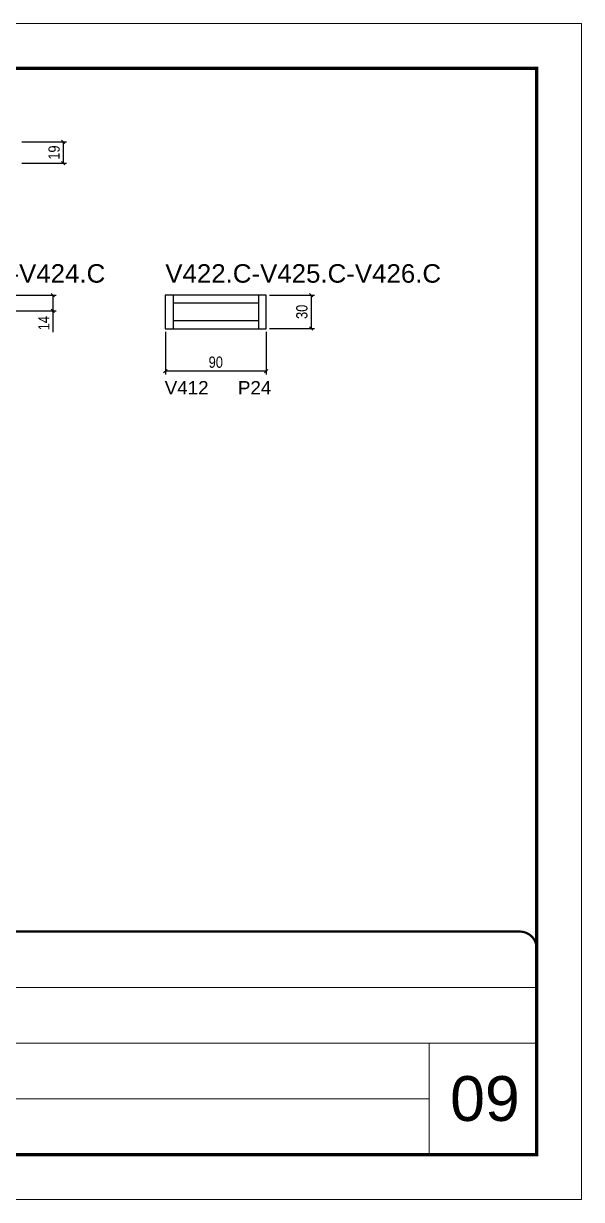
# Model space of a CAD drawing. Extents: x 3245 to 12416, y 917 to 10295.
# Drawn here: x 4233 to 4730, y 6660 to 7710 of the extents above; entities that cross this region are included whole.
import ezdxf

# ---------------------------------------------------------------- set-up
doc = ezdxf.new("R2010")
doc.units = 0
doc.linetypes.add('CONTINUO', pattern=[0])
doc.linetypes.add('DASHED', pattern=[0.75, 0.5, -0.25])
for name, color, linetype in [('5', 5, 'Continuous'), ('COTA', 241, 'Continuous'), ('NOMENCLATURA', 7, 'Continuous'), ('Painéis', 200, 'Continuous'), ('SARR_2.2x7', 40, 'Continuous')]:
    doc.layers.add(name, color=color, linetype=linetype)
for name, color, linetype, lineweight in [('CARIMBO', 255, 'Continuous', 9), ('Folhas', 255, 'Continuous', 9), ('SARRAFO DE PRESSAO', 251, 'DASHED', 9)]:
    doc.layers.add(name, color=color, linetype=linetype, lineweight=lineweight)
doc.styles.add('ARIAL', font='arial.ttf')
doc.styles.add('COTA TECNICA-50', font='techl___.ttf', dxfattribs={"height": 10})
doc.styles.get("Standard").update_dxf_attribs({"font": 'arial.ttf'})
doc.dimstyles.new('COTA PAINEL-50', dxfattribs={"dimtxt": 10, "dimasz": 3, "dimexe": 3, "dimexo": 3, "dimgap": 3, "dimtad": 1, "dimdec": 1, "dimzin": 12, "dimdsep": 46, "dimtxsty": 'COTA TECNICA-50', "dimblk1": 'OBLIQUE', "dimblk2": 'OBLIQUE', "dimsah": 1, "dimcen": 0.9, "dimclrd": 4, "dimclre": 4, "dimclrt": 240, "dimadec": 1, "dimazin": 3, "dimtfac": 1, "dimtdec": 1, "dimtmove": 0, "dimatfit": 3, "dimfxl": 1, "dimtolj": 1, "dimtzin": 12, "dimarcsym": 0})

# ---------------------------------------------------------------- blocks, each defined once
blk = doc.blocks.new('9999999999')
at = {"color": 30, "linetype": 'CONTINUO'}
for p, q in [((98564.6, 34379.6), (99584, 34379.6)), ((98564.6, 34329.8), (99488, 34329.8)), ((99584, 34329.8), (99488, 34329.8)), ((99488, 34329.8), (99488, 34230.2)), ((98564.6, 34280), (99488, 34280))]:
    blk.add_line(p, q, dxfattribs=at)
at = {"color": 30, "linetype": 'CONTINUO', "const_width": 2}
blk.add_lwpolyline([(99584, 34230.2), (99584, 34414.4, 0.414214), (99569, 34429.4), (98229, 34429.4, 0.414214), (98214, 34414.4), (98214, 34245.2, 0.414214), (98229, 34230.2), (99584, 34230.2)], format="xyb", dxfattribs=at)
at = {"layer": 'Folhas'}
blk.add_lwpolyline([(98139, 34190.2), (99624, 34190.2), (99624, 35240.2), (98139, 35240.2)], close=True, dxfattribs=at)
at = {"layer": 'Folhas', "color": 30, "const_width": 3}
blk.add_lwpolyline([(98214, 34230.2), (99584, 34230.2), (99584, 35200.2), (98214, 35200.2)], close=True, dxfattribs=at)
blk = doc.blocks.new('_Oblique')
at = {"color": 0, "linetype": 'ByBlock', "lineweight": -2}
blk.add_line((-0.5, -0.5), (0.5, 0.5), dxfattribs=at)
blk = doc.blocks.new('*D378')
at = {"layer": 'COTA', "color": 4, "linetype": 'ByBlock', "lineweight": -2, "transparency": 16777216}
for p, q in [((4231.1, 7604.4), (4271.1, 7604.4)), ((4268.1, 7604.4), (4268.1, 7585.4)), ((4231.1, 7585.4), (4271.1, 7585.4))]:
    blk.add_line(p, q, dxfattribs=at)
at = {"layer": 'Defpoints', "color": 0, "linetype": 'ByBlock', "transparency": 16777216}
for p in [(4228.1, 7604.4), (4228.1, 7585.4), (4268.1, 7585.4)]:
    blk.add_point(p, dxfattribs=at)
at = {"layer": 'COTA', "color": 4, "linetype": 'ByBlock', "lineweight": -2, "transparency": 16777216, "xscale": 3, "yscale": 3, "zscale": 3}
for p, rotation in [((4268.1, 7604.4), 90), ((4268.1, 7585.4), 270)]:
    blk.add_blockref('_Oblique', p, dxfattribs=dict(at, rotation=rotation))
at = {"layer": 'COTA', "color": 240, "linetype": 'ByBlock', "transparency": 16777216, "insert": (4260, 7594.9), "char_height": 10, "attachment_point": 5, "rotation": 90, "style": 'COTA TECNICA-50'}
blk.add_mtext('\\A1;19', dxfattribs=at)
blk = doc.blocks.new('*D387')
at = {"layer": 'COTA', "color": 4, "linetype": 'ByBlock', "lineweight": -2, "transparency": 16777216}
for p, q in [((4221.8, 7467.7), (4261.9, 7467.7)), ((4258.9, 7467.7), (4258.9, 7453.7)), ((4221.8, 7453.7), (4261.9, 7453.7)), ((4258.9, 7453.7), (4258.9, 7434.5))]:
    blk.add_line(p, q, dxfattribs=at)
at = {"layer": 'Defpoints', "color": 0, "linetype": 'ByBlock', "transparency": 16777216}
for p in [(4218.8, 7467.7), (4218.8, 7453.7), (4258.9, 7453.7)]:
    blk.add_point(p, dxfattribs=at)
at = {"layer": 'COTA', "color": 4, "linetype": 'ByBlock', "lineweight": -2, "transparency": 16777216, "xscale": 3, "yscale": 3, "zscale": 3}
for p, rotation in [((4258.9, 7467.7), 90), ((4258.9, 7453.7), 270)]:
    blk.add_blockref('_Oblique', p, dxfattribs=dict(at, rotation=rotation))
at = {"layer": 'COTA', "color": 240, "linetype": 'ByBlock', "transparency": 16777216, "insert": (4250.8, 7442.6), "char_height": 10, "attachment_point": 5, "rotation": 90, "style": 'COTA TECNICA-50'}
blk.add_mtext('\\A1;14', dxfattribs=at)
blk = doc.blocks.new('*D388')
at = {"layer": 'COTA', "color": 4, "linetype": 'ByBlock', "lineweight": -2, "transparency": 16777216}
for p, q in [((4359.2, 7434.7), (4359.2, 7396.6)), ((4449.2, 7434.7), (4449.2, 7396.6)), ((4449.2, 7399.6), (4359.2, 7399.6))]:
    blk.add_line(p, q, dxfattribs=at)
at = {"layer": 'Defpoints', "color": 0, "linetype": 'ByBlock', "transparency": 16777216}
for p in [(4359.2, 7437.7), (4449.2, 7437.7), (4359.2, 7399.6)]:
    blk.add_point(p, dxfattribs=at)
at = {"layer": 'COTA', "color": 4, "linetype": 'ByBlock', "lineweight": -2, "transparency": 16777216, "xscale": 3, "yscale": 3, "zscale": 3, "rotation": 180}
blk.add_blockref('_Oblique', (4359.2, 7399.6), dxfattribs=at)
at = {"layer": 'COTA', "color": 4, "linetype": 'ByBlock', "lineweight": -2, "transparency": 16777216, "xscale": 3, "yscale": 3, "zscale": 3}
blk.add_blockref('_Oblique', (4449.2, 7399.6), dxfattribs=at)
at = {"layer": 'COTA', "color": 240, "linetype": 'ByBlock', "transparency": 16777216, "insert": (4404.2, 7407.7), "char_height": 10, "attachment_point": 5, "style": 'COTA TECNICA-50'}
blk.add_mtext('\\A1;90', dxfattribs=at)
blk = doc.blocks.new('*D389')
at = {"layer": 'COTA', "color": 4, "linetype": 'ByBlock', "lineweight": -2, "transparency": 16777216}
for p, q in [((4452.2, 7467.7), (4492.2, 7467.7)), ((4489.2, 7467.7), (4489.2, 7437.7)), ((4452.2, 7437.7), (4492.2, 7437.7))]:
    blk.add_line(p, q, dxfattribs=at)
at = {"layer": 'Defpoints', "color": 0, "linetype": 'ByBlock', "transparency": 16777216}
for p in [(4449.2, 7467.7), (4449.2, 7437.7), (4489.2, 7437.7)]:
    blk.add_point(p, dxfattribs=at)
at = {"layer": 'COTA', "color": 4, "linetype": 'ByBlock', "lineweight": -2, "transparency": 16777216, "xscale": 3, "yscale": 3, "zscale": 3}
for p, rotation in [((4489.2, 7467.7), 90), ((4489.2, 7437.7), 270)]:
    blk.add_blockref('_Oblique', p, dxfattribs=dict(at, rotation=rotation))
at = {"layer": 'COTA', "color": 240, "linetype": 'ByBlock', "transparency": 16777216, "insert": (4481, 7452.7), "char_height": 10, "attachment_point": 5, "rotation": 90, "style": 'COTA TECNICA-50'}
blk.add_mtext('\\A1;30', dxfattribs=at)

msp = doc.modelspace()

# ---------------------------------------------------------------- linework, layer by layer
at = {"layer": 'Painéis', "linetype": 'Continuous'}
msp.add_lwpolyline([(4449.16, 7467.65), (4359.16, 7467.65), (4359.16, 7437.65), (4449.16, 7437.65)], close=True, dxfattribs=at)
at = {"layer": 'SARR_2.2x7', "linetype": 'Continuous'}
for p, q in [((4366.16, 7467.65), (4366.16, 7437.65)), ((4442.16, 7467.65), (4442.16, 7437.65)), ((4366.16, 7460.65), (4442.16, 7460.65)), ((4442.16, 7444.65), (4366.16, 7444.65))]:
    msp.add_line(p, q, dxfattribs=at)

# ---------------------------------------------------------------- block references
at = {"layer": 'SARRAFO DE PRESSAO', "color": 6, "linetype": 'ByBlock'}
msp.add_blockref('9999999999', (-94893.63, -27530.07), dxfattribs=at)

# ---------------------------------------------------------------- texts
at = {"layer": '5', "linetype": 'Continuous'}
for s, p in [('V412', (4358.62, 7378.9)), ('P24', (4423.91, 7378.9))]:
    msp.add_text(s, height=12, rotation=0.00004, dxfattribs=at).set_placement(p)
at = {"layer": 'CARIMBO', "style": 'ARIAL'}
msp.add_text('09', height=40, dxfattribs=at).set_placement((4613.2, 6730.27))
at = {"layer": 'NOMENCLATURA', "linetype": 'Continuous'}
for s, p in [('V418A.C-V424.C', (4128.82, 7478.72)), ('V422.C-V425.C-V426.C', (4359.16, 7478.72))]:
    msp.add_text(s, height=16.5, dxfattribs=at).set_placement(p)

# ---------------------------------------------------------------- dimensions: what is measured, and where the dimension line sits
at = {"layer": 'COTA', "linetype": 'ByBlock'}
for base, p1, p2, angle, picture, middle in [((4268.09, 7585.41), (4228.06, 7604.41), (4228.06, 7585.41), 90, '*D378', (4260, 7594.91)), ((4258.85, 7453.65), (4218.82, 7467.65), (4218.82, 7453.65), 90, '*D387', (4250.78, 7442.59)), ((4489.19, 7437.65), (4449.16, 7467.65), (4449.16, 7437.65), 90, '*D389', (4480.97, 7452.65)), ((4359.16, 7399.6), (4449.16, 7437.65), (4359.16, 7437.65), 180, '*D388', (4404.16, 7407.73))]:
    dim = msp.add_linear_dim(base=base, p1=p1, p2=p2, angle=angle, dimstyle='COTA PAINEL-50', override={"dimarcsym": 1}, dxfattribs=at)
    dim.commit()
    dim.dimension.update_dxf_attribs({"geometry": picture, "text_midpoint": middle})

doc.saveas('drawing.dxf')
